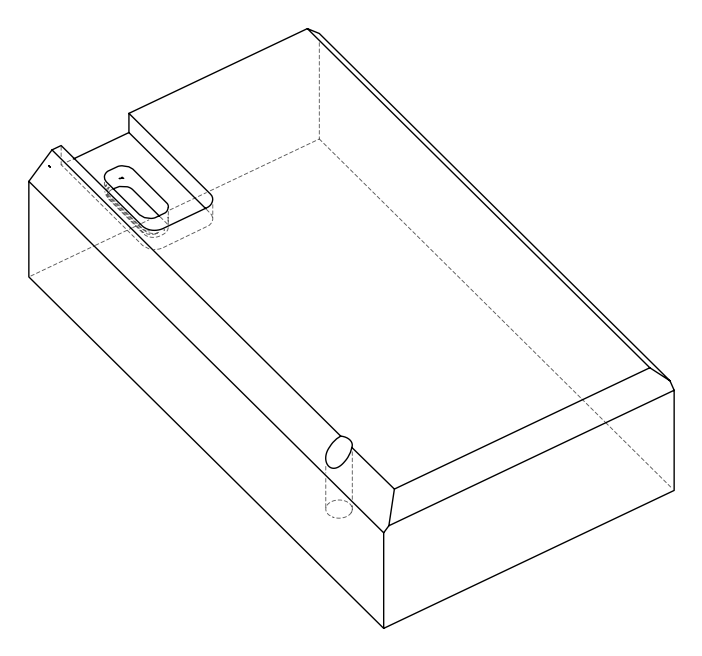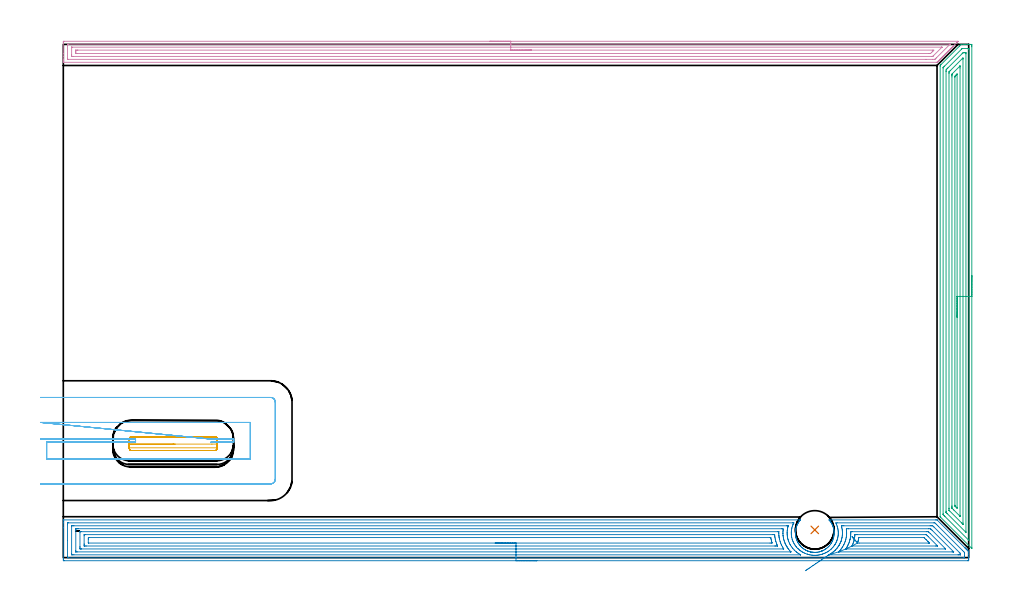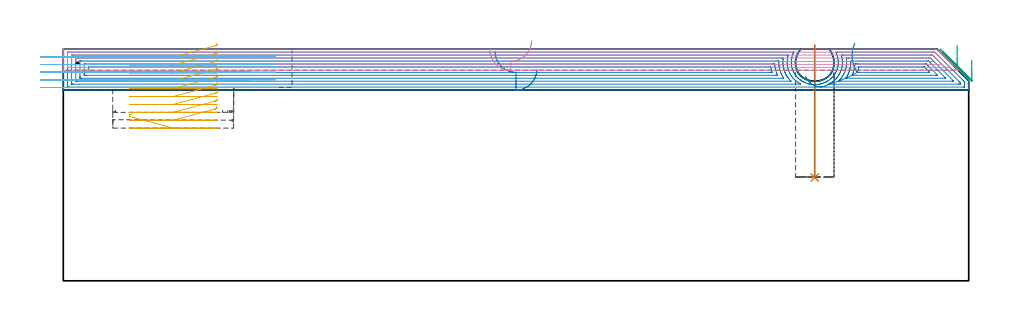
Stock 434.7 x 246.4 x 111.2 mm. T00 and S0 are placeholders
(PLAN: 6 operations, 2 tool changes, 59.7 min)
(1 INDEXABLE_INSERT_DRILL_BLIND_HOLE_FROM_SOLID | STEP1POCKET | NXT0302_008 | 0.26 min | 16472 mm3)
(2 AREA_MILL | FG_CHAMFER_SURFACE | UGT0205_001 | 24.15 min | 81756 mm3)
(3 AREA_MILL_1 | FG_CHAMFER_SURFACE_1 | UGT0205_001 | 11.33 min | 26798 mm3)
(4 AREA_MILL_2 | FG_CHAMFER_SURFACE_2 | UGT0205_001 | 13.82 min | 21562 mm3)
(5 MILL_RECTANGULAR_POCKET | POCKET_RECTANGULAR_STRAIGHT | UGT0201_010 | Follow Part, ap 4, ae 75% | 2.99 min | 46158 mm3)
(6 MILL_SLOT | SLOT_PARTIAL_RECTANGULAR | UGT0201_010 | Follow Part, ap 4, ae 75% | 7.18 min | 92448 mm3)
(TOOL NXT0302_008 | Index. Insert Drill 18.5mm [880-D1850L25-05] | D18.5 PA176 FL93 Z2)
(TOOL UGT0205_001 | Chamfer Mill 20 x 3 x 45 deg. | D20 FL50 Z2)
(TOOL UGT0201_010 | End Mill 16 mm | D16 FL22 Z2)
(OP 1 INDEXABLE_INSERT_DRILL_BLIND_HOLE_FROM_SOLID)
G17 G21 G94 G90
T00 M6
G54
G17 G0 G90 X360.8 Y13.3 S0 M3
G43 Z121.2 H1
G94 G81 G98 Z49.6 F250. R113.2
G80
M5
M2
(OP 2 AREA_MILL)
G17 G21 G94 G90
T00 M6
G54
G17 G0 G90 X227.35 Y-1.5 S1061 M3
G43 Z121.2 H0
Z101.6
G94 G1 X227.312 Z100.728 F250.
X227.198 Z99.864
X227.009 Z99.012
X226.747 Z98.18
X226.413 Z97.374
X226.01 Z96.6
X225.542 Z95.864
X225.01 Z95.172
X224.421 Z94.529
X223.778 Z93.94
X223.086 Z93.408
X222.35 Z92.94
X221.576 Z92.537
X220.77 Z92.203
X219.938 Z91.941
X219.086 Z91.752
X218.222 Z91.638
X217.35 Z91.6
X0.623 Y-1.499 Z91.601
X0.119 Y-1.494 Z91.604
X0.009 Y-1.492 Z91.606
X0.004 Y-0.995 Z92.102
X0. Y-0.378 Z92.719
Y14.322 Z107.418
Y16.71 Z109.805
Y17.702 Z110.802
X0.008 Y18.077 Z111.168
X0.01 Y18.097 Z111.188
X0.176 Y18.1 Z111.2
X353.642
X353.942 Y18.095 Z111.191
X353.922 Y18.061 Z111.158
X353.783 Y17.899 Z110.997
X353.638 Y17.731 Z110.831
X353.521 Y17.584 Z110.684
X353.301 Y17.29 Z110.39
X353.004 Y16.854 Z109.954
X352.725 Y16.409 Z109.509
X352.689 Y16.349 Z109.449
X352.479 Y15.941 Z109.041
X352.286 Y15.528 Z108.628
X352.109 Y15.089 Z108.189
X351.955 Y14.646 Z107.746
X351.796 Y14.117 Z107.217
X351.717 Y13.765 Z106.865
X351.634 Y13.326 Z106.426
X351.571 Y12.884 Z105.984
X351.53 Y12.444 Z105.544
X351.51 Y12.003 Z105.103
X351.511 Y11.562 Z104.662
X351.532 Y11.122 Z104.222
X351.575 Y10.681 Z103.781
X351.639 Y10.241 Z103.341
X351.711 Y9.861 Z102.961
X351.796 Y9.482 Z102.582
X351.83 Y9.359 Z102.459
X351.965 Y8.917 Z102.017
X352.12 Y8.478 Z101.578
X352.303 Y8.035 Z101.135
X352.51 Y7.597 Z100.697
X352.689 Y7.253 Z100.353
X352.864 Y6.972 Z100.07
X353.023 Y6.716 Z99.815
X353.294 Y6.324 Z99.421
X353.473 Y6.087 Z99.181
X353.583 Y5.939 Z99.037
X353.642 Y5.867 Z98.966
X353.669 Y5.835 Z98.934
X354.064 Y5.403 Z98.502
X354.508 Y4.954 Z98.053
X354.933 Y4.597 Z97.695
X355.369 Y4.258 Z97.354
X355.631 Y4.073 Z97.171
X355.944 Y3.875 Z96.973
X356.263 Y3.688 Z96.784
X356.323 Y3.657 Z96.753
X356.706 Y3.458 Z96.557
X356.77 Y3.428 Z96.528
X357.156 Y3.249 Z96.346
X357.217 Y3.223 Z96.32
X357.289 Y3.192 Z96.29
X357.444 Y3.133 Z96.233
X357.664 Y3.055 Z96.148
X357.667 Y3.054 Z96.147
X358.049 Y2.923 Z96.023
X358.283 Y2.858 Z95.957
X358.495 Y2.8 Z95.897
X358.558 Y2.786 Z95.881
X358.635 Y2.767 Z95.864
X358.723 Y2.747 Z95.844
X358.943 Y2.696 Z95.793
X359.004 Y2.685 Z95.782
X359.389 Y2.615 Z95.715
X359.836 Y2.557 Z95.656
X359.839
X359.898 Y2.553 Z95.65
X360.282 Y2.52 Z95.62
X360.346 Y2.518 Z95.618
X360.456 Y2.514 Z95.613
X360.734 Y2.504 Z95.597
X360.819 Y2.508 Z95.599
X361.176 Y2.514 Z95.612
X361.623 Y2.543 Z95.642
X361.633 Y2.544 Z95.643
X362.07 Y2.593 Z95.693
X362.516 Y2.666 Z95.764
X362.983 Y2.767 Z95.866
X363.026 Y2.78 Z95.876
X363.201 Y2.825 Z95.924
X363.409 Y2.88 Z95.98
X363.559 Y2.929 Z96.028
X363.858 Y3.028 Z96.122
X363.92 Y3.051 Z96.144
X364.122 Y3.122 Z96.222
X364.161 Y3.136 Z96.236
X364.312 Y3.193 Z96.29
X364.367 Y3.218 Z96.314
X364.755 Y3.392 Z96.492
X364.833 Y3.431 Z96.531
X365.196 Y3.613 Z96.709
X365.586 Y3.836 Z96.933
X365.886 Y4.021 Z97.119
X365.97 Y4.073 Z97.172
X366.089 Y4.155 Z97.251
X366.541 Y4.497 Z97.595
X366.983 Y4.856 Z97.956
X367.09 Y4.954 Z98.053
X367.491 Y5.355 Z98.454
X367.759 Y5.644 Z98.741
X367.876 Y5.769 Z98.868
X367.932 Y5.835 Z98.935
X368.266 Y6.27 Z99.369
X368.58 Y6.716 Z99.815
X368.743 Y6.972 Z100.07
X368.769 Y7.013 Z100.111
X368.835 Y7.134 Z100.234
X369.086 Y7.597 Z100.697
X369.297 Y8.035 Z101.135
X369.478 Y8.478 Z101.578
X369.663 Y8.99 Z102.09
X369.767 Y9.359 Z102.459
X369.875 Y9.799 Z102.899
X369.961 Y10.241 Z103.341
X370.025 Y10.681 Z103.781
X370.068 Y11.122 Z104.222
X370.089 Y11.562 Z104.662
X370.09 Y12.003 Z105.103
X370.07 Y12.444 Z105.544
X370.029 Y12.884 Z105.984
X369.966 Y13.326 Z106.426
X369.882 Y13.765 Z106.865
X369.78 Y14.19 Z107.29
X369.651 Y14.646 Z107.746
X369.491 Y15.089 Z108.189
X369.313 Y15.528 Z108.628
X369.104 Y15.972 Z109.072
X368.873 Y16.409 Z109.509
X368.769 Y16.589 Z109.689
X368.541 Y16.943 Z110.043
X368.301 Y17.29 Z110.39
X368.136 Y17.51 Z110.61
X367.961 Y17.731 Z110.831
X367.697 Y18.038 Z111.134
X367.679 Y18.064 Z111.16
X367.658 Y18.095 Z111.191
X367.942 Y18.1 Z111.2
X418.884
X419.506 Y18.099 Z111.185
X419.56 Y18.04 Z111.14
X419.562 Y18.038 Z111.137
X432.695 Y4.907 Z98.003
X432.798 Y4.802 Z97.902
X432.885 Y4.715 Z97.815
X432.991 Y4.611 Z97.707
X433.091 Y4.51 Z97.609
X433.183 Y4.417 Z97.517
X433.286 Y4.316 Z97.412
X433.383 Y4.217 Z97.317
X433.481 Y4.119 Z97.219
X433.581 Y4.021 Z97.117
X433.675 Y3.925 Z97.024
X433.779 Y3.821 Z96.921
X433.876 Y3.726 Z96.822
X433.968 Y3.633 Z96.732
X434.077 Y3.524 Z96.623
X434.171 Y3.431 Z96.527
X434.375 Y3.226 Z96.325
X434.436 Y3.164 Z96.264
X434.612 Y2.988 Z96.088
X434.673 Y2.925 Z96.024
X434.699 Y2.89 Z95.987
X434.7 Y2.546 Z95.644
Y2.465 Z95.563
Y1.661 Z94.755
Y0.426 Z93.523
Y-0.11 Z92.984
Y-0.727 Z92.368
X434.697 Y-0.995 Z92.1
X434.691 Y-1.491 Z91.605
X434.58 Y-1.494 Z91.603
X434.077 Y-1.5 Z91.6
X217.35
Y-0.086 Z93.014
X2.411 Y-0.085 Z93.015
X2.385
X2.01 Y-0.069 Z93.031
X2.006 Y0.044 Z93.144
X2.001 Y0.295 Z93.395
X2. Y8.264 Z101.364
Y15.825 Z108.925
X2.002 Y16.23 Z109.33
X2.01 Y16.638 Z109.738
X2.013 Y16.68 Z109.78
X2.031 Y16.681 Z109.781
X2.085 Y16.684 Z109.784
X2.193 Y16.685 Z109.785
X2.411 Y16.686 Z109.786
X350.092
X350.493 Y16.682 Z109.782
X350.692 Y16.679 Z109.779
X350.719 Y16.674 Z109.774
X350.711 Y16.653 Z109.753
X350.695 Y16.615 Z109.715
X350.528 Y16.253 Z109.353
X350.337 Y15.825 Z108.925
X350.257 Y15.636 Z108.736
X350.067 Y15.139 Z108.239
X350.017 Y14.99 Z108.09
X350.002 Y14.939 Z108.039
X349.821 Y14.298 Z107.398
X349.767 Y14.054 Z107.154
X349.671 Y13.562 Z106.662
X349.612 Y13.169 Z106.269
X349.567 Y12.779 Z105.879
X349.532 Y12.284 Z105.384
X349.52 Y11.941 Z105.041
X349.528 Y11.398 Z104.498
X349.546 Y11.03 Z104.13
X349.599 Y10.513 Z103.613
X349.67 Y10.021 Z103.121
X349.748 Y9.628 Z102.728
X349.935 Y8.874 Z101.974
X349.976 Y8.743 Z101.843
X350.067 Y8.46 Z101.56
X350.304 Y7.857 Z100.957
X350.471 Y7.457 Z100.557
X350.715 Y6.972 Z100.072
X350.961 Y6.53 Z99.63
X351.242 Y6.087 Z99.187
X351.493 Y5.723 Z98.823
X351.855 Y5.227 Z98.327
X351.876 Y5.202 Z98.302
X351.975 Y5.082 Z98.182
X352.701 Y4.316 Z97.416
X352.748 Y4.269 Z97.369
X353.286 Y3.784 Z96.884
X353.695 Y3.457 Z96.557
X353.729 Y3.431 Z96.531
X354.199 Y3.095 Z96.195
X354.536 Y2.873 Z95.973
X354.662 Y2.796 Z95.896
X355.095 Y2.546 Z95.646
X355.43 Y2.373 Z95.473
X355.78 Y2.199 Z95.299
X356.323 Y1.961 Z95.061
X357.149 Y1.661 Z94.761
X357.217 Y1.638 Z94.738
X357.25 Y1.627 Z94.727
X357.756 Y1.492 Z94.592
X358.111 Y1.407 Z94.507
X358.442 Y1.333 Z94.433
X359.004 Y1.234 Z94.334
X359.5 Y1.169 Z94.269
X359.898 Y1.135 Z94.235
X360.461 Y1.103 Z94.203
X360.792 Y1.094 Z94.194
X361.347 Y1.111 Z94.211
X361.686 Y1.133 Z94.233
X362.172 Y1.179 Z94.279
X362.579 Y1.232 Z94.332
X362.952 Y1.292 Z94.392
X363.473 Y1.4 Z94.5
X363.686 Y1.45 Z94.55
X364.367 Y1.636 Z94.736
X364.386 Y1.641 Z94.741
X364.445 Y1.661 Z94.761
X365.136 Y1.908 Z95.008
X365.26 Y1.954 Z95.054
X365.673 Y2.137 Z95.237
X366.154 Y2.364 Z95.464
X366.276 Y2.425 Z95.525
X366.503 Y2.546 Z95.646
X366.847 Y2.745 Z95.845
X367.048 Y2.867 Z95.967
X367.394 Y3.088 Z96.188
X367.911 Y3.461 Z96.561
X367.942 Y3.486 Z96.586
X368.399 Y3.863 Z96.963
X368.549 Y3.988 Z97.088
X368.835 Y4.251 Z97.351
X368.869 Y4.283 Z97.383
X368.901 Y4.316 Z97.416
X369.301 Y4.74 Z97.84
X369.724 Y5.204 Z98.304
X369.729 Y5.211 Z98.311
X370.101 Y5.719 Z98.819
X370.362 Y6.087 Z99.187
X370.466 Y6.242 Z99.342
X370.623 Y6.488 Z99.588
X370.794 Y6.803 Z99.903
X370.881 Y6.972 Z100.072
X371.091 Y7.394 Z100.494
X371.298 Y7.857 Z100.957
X371.363 Y8.01 Z101.11
X371.516 Y8.408 Z101.508
X371.602 Y8.658 Z101.758
X371.627 Y8.743 Z101.843
X371.788 Y9.359 Z102.459
X371.85 Y9.628 Z102.728
X371.94 Y10.094 Z103.194
X372.001 Y10.513 Z103.613
X372.039 Y10.881 Z103.981
X372.072 Y11.398 Z104.498
X372.08 Y11.725 Z104.825
X372.068 Y12.284 Z105.384
X372.047 Y12.644 Z105.744
X371.988 Y13.169 Z106.269
X371.913 Y13.662 Z106.762
X371.831 Y14.054 Z107.154
X371.64 Y14.817 Z107.917
X371.601 Y14.939 Z108.039
X371.516 Y15.193 Z108.293
X371.263 Y15.825 Z108.925
X371.072 Y16.265 Z109.365
X370.879 Y16.679 Z109.779
X371.541 Y16.686 Z109.786
X418.015 Y16.685 Z109.785
X418.444 Y16.679 Z109.779
X418.884 Y16.259 Z109.359
X419.324 Y15.825 Z108.925
X419.777 Y15.373 Z108.473
X420.211 Y14.939 Z108.039
X431.719 Y3.431 Z96.531
X432.289 Y2.859 Z95.959
X432.593 Y2.546 Z95.646
X432.69 Y2.442 Z95.542
X432.694 Y2.342 Z95.442
X432.698 Y2.141 Z95.241
X432.7 Y0.775 Z93.875
X432.698 Y0.37 Z93.47
X432.69 Y-0.038 Z93.062
X432.687 Y-0.08 Z93.02
X432.669 Y-0.081 Z93.019
X432.615 Y-0.084 Z93.016
X432.507 Y-0.085 Z93.015
X432.289 Y-0.086 Z93.014
X217.35
Y1.328 Z94.428
X5.092 Y1.329 Z94.429
X4.532
X4.198 Y1.332 Z94.432
X4.087 Y1.335 Z94.435
X4.01 Y1.34 Z94.44
X4.006 Y1.465 Z94.565
X4.002 Y1.661 Z94.761
X4. Y1.856 Z94.956
X4.001 Y15.135 Z108.235
X4.005 Y15.201 Z108.301
X4.01 Y15.252 Z108.352
X4.017 Y15.265 Z108.365
X4.032 Y15.266 Z108.366
X4.198 Y15.269 Z108.369
X4.757 Y15.271 Z108.371
X5.092
X347.386
X347.949 Y15.267 Z108.367
X348.005 Y15.265 Z108.365
X348.041 Y15.258 Z108.358
X348.025 Y15.192 Z108.292
X347.959 Y14.939 Z108.039
X347.839 Y14.49 Z107.59
X347.747 Y14.054 Z107.154
X347.689 Y13.754 Z106.854
X347.604 Y13.169 Z106.269
X347.58 Y12.977 Z106.077
X347.528 Y12.284 Z105.384
X347.521 Y12.15 Z105.25
X347.525 Y11.398 Z104.498
X347.528 Y11.258 Z104.358
X347.594 Y10.513 Z103.613
X347.618 Y10.283 Z103.383
X347.73 Y9.628 Z102.728
X347.822 Y9.196 Z102.296
X347.943 Y8.743 Z101.843
X348.033 Y8.429 Z101.529
X348.19 Y7.946 Z101.046
X348.223 Y7.857 Z100.957
X348.28 Y7.71 Z100.81
X348.599 Y6.972 Z100.072
X348.9 Y6.358 Z99.458
X349.056 Y6.087 Z99.187
X349.174 Y5.887 Z98.987
X349.628 Y5.202 Z98.302
X350.067 Y4.605 Z97.705
X350.305 Y4.316 Z97.416
X350.961 Y3.617 Z96.717
X351.145 Y3.431 Z96.531
X351.855 Y2.804 Z95.904
X352.176 Y2.546 Z95.646
X352.748 Y2.121 Z95.221
X353.465 Y1.661 Z94.761
X353.642 Y1.554 Z94.654
X353.902 Y1.403 Z94.503
X353.957 Y1.373 Z94.473
X354.003 Y1.346 Z94.446
X354.024 Y1.332 Z94.432
X354. Y1.33 Z94.43
X353.977 Y1.329 Z94.429
X217.35 Y1.328 Z94.428
Y2.743 Z95.843
X6.68
X6.116 Y2.745 Z95.845
X6.058 Y2.746 Z95.846
X6.02 Y2.749 Z95.849
X6.01 Y2.757 Z95.857
X6.008 Y2.78 Z95.88
X6.003 Y2.992 Z96.092
X6. Y3.417 Z96.517
Y13.155 Z106.255
X6.004 Y13.604 Z106.704
X6.008 Y13.822 Z106.922
X6.01 Y13.845 Z106.945
X6.027 Y13.85 Z106.95
X6.085 Y13.853 Z106.953
X6.186 Y13.856 Z106.956
X6.879 Y13.857 Z106.957
X7.078
X344.904
X345.059 Y13.856 Z106.956
X345.599 Y13.85 Z106.95
X345.628 Y13.541 Z106.641
X345.599 Y13.258 Z106.358
X345.59 Y13.178 Z106.278
X345.527 Y12.355 Z105.455
X345.525 Y12.284 Z105.384
X345.52 Y11.477 Z104.577
X345.523 Y11.398 Z104.498
X345.579 Y10.532 Z103.632
X345.581 Y10.513 Z103.613
X345.599 Y10.333 Z103.433
X345.71 Y9.628 Z102.728
X345.732 Y9.496 Z102.596
X345.91 Y8.743 Z101.843
X346.032 Y8.287 Z101.387
X346.171 Y7.857 Z100.957
X346.492 Y6.996 Z100.096
X346.509 Y6.955 Z100.055
X346.763 Y6.402 Z99.502
X346.922 Y6.087 Z99.187
X347.082 Y5.779 Z98.879
X347.386 Y5.246 Z98.346
X347.414 Y5.202 Z98.302
X347.465 Y5.124 Z98.224
X347.87 Y4.527 Z97.627
X348.022 Y4.316 Z97.416
X348.28 Y3.97 Z97.07
X348.736 Y3.431 Z96.531
X349.174 Y2.956 Z96.056
X349.318 Y2.797 Z95.897
X349.342 Y2.766 Z95.866
X349.353 Y2.749 Z95.849
X349.329 Y2.748 Z95.848
X349.174 Y2.745 Z95.845
X348.974 Y2.743 Z95.843
X217.35
Y4.157 Z97.257
X8.667
X8.506 Y4.159 Z97.259
X8.184 Y4.164 Z97.264
X8.009 Y4.171 Z97.271
X8.006 Y4.222 Z97.322
X8.004 Y4.316 Z97.416
X8. Y4.976 Z98.076
Y5.202 Z98.302
X8.001 Y12.366 Z105.466
X8.002 Y12.407 Z105.507
X8.005 Y12.427 Z105.527
X8.008 Y12.433 Z105.533
X8.025 Y12.436 Z105.536
X8.345 Y12.441 Z105.541
X8.506 Y12.443 Z105.543
X343.078 Y12.442 Z105.542
X343.4 Y12.439 Z105.539
X343.491 Y12.436 Z105.536
X343.518 Y12.432 Z105.532
X343.52 Y12.422 Z105.522
X343.522 Y12.369 Z105.469
X343.523 Y12.284 Z105.384
X343.522 Y11.685 Z104.785
X343.528 Y11.398 Z104.498
X343.564 Y10.758 Z103.858
X343.586 Y10.513 Z103.613
X343.622 Y10.17 Z103.27
X343.676 Y9.762 Z102.862
X343.699 Y9.628 Z102.728
X343.811 Y9.021 Z102.121
X343.875 Y8.743 Z101.843
X343.895 Y8.66 Z101.76
X344.12 Y7.857 Z100.957
X344.266 Y7.407 Z100.507
X344.436 Y6.972 Z100.072
X344.705 Y6.299 Z99.399
X344.799 Y6.087 Z99.187
X344.875 Y5.918 Z99.018
X345.255 Y5.202 Z98.302
X345.599 Y4.615 Z97.715
X345.786 Y4.316 Z97.416
X345.874 Y4.174 Z97.274
X345.875 Y4.163 Z97.263
X345.855 Y4.161 Z97.261
X345.813 Y4.158 Z97.258
X345.759 Y4.157 Z97.257
X345.599
X217.35
Y5.571 Z98.671
X10.974 Y5.572 Z98.672
X10.454 Y5.574 Z98.674
X10.074 Y5.578 Z98.678
X10.01 Y5.583 Z98.683
X10.004 Y5.647 Z98.747
X10.001 Y6.087 Z99.187
X10. Y6.537 Z99.637
X10.001 Y10.513 Z103.613
X10.005 Y10.958 Z104.058
X10.01 Y11.02 Z104.12
X10.064 Y11.023 Z104.123
X10.194 Y11.026 Z104.126
X10.454 Y11.028 Z104.128
X340.61
X341.13 Y11.026 Z104.126
X341.51 Y11.022 Z104.122
X341.531 Y11.017 Z104.117
X341.539 Y10.993 Z104.093
X341.583 Y10.513 Z103.613
X341.632 Y10.016 Z103.116
X341.693 Y9.628 Z102.728
X341.809 Y8.955 Z102.055
X341.857 Y8.743 Z101.843
X342.024 Y8.043 Z101.143
X342.074 Y7.857 Z100.957
X342.094 Y7.788 Z100.888
X342.366 Y6.972 Z100.072
X342.57 Y6.431 Z99.531
X342.713 Y6.087 Z99.187
X342.917 Y5.598 Z98.698
X342.918 Y5.582 Z98.682
X342.917 Y5.578 Z98.678
X342.541 Y5.574 Z98.674
X342.024 Y5.572 Z98.672
X341.651 Y5.571 Z98.671
X217.35
Y6.985 Z100.085
X12.228 Y6.986 Z100.086
X12.036 Y6.992 Z100.092
X12.01 Y7.055 Z100.155
X12.007 Y7.08 Z100.18
X12.001 Y7.21 Z100.31
Y8.743 Z101.843
X12.002 Y8.98 Z102.08
X12.01 Y9.221 Z102.321
X12.031 Y9.608 Z102.708
X12.241 Y9.614 Z102.714
X12.255
X339.356 Y9.615 Z102.715
X339.564 Y9.61 Z102.71
X339.661 Y9.608 Z102.708
X339.678 Y9.54 Z102.64
X339.694 Y9.469 Z102.569
X339.739 Y9.235 Z102.335
X339.838 Y8.743 Z101.843
X339.978 Y8.113 Z101.213
X340.048 Y7.857 Z100.957
X340.236 Y7.182 Z100.282
X340.259 Y7.08 Z100.18
X340.236 Y6.992 Z100.092
X340.218 Y6.991 Z100.091
X339.343 Y6.985 Z100.085
X217.35
X216.478 Z100.123
X215.614 Z100.237
X214.762 Z100.426
X213.93 Z100.688
X213.124 Z101.022
X212.35 Z101.425
X211.614 Z101.894
X210.922 Z102.425
X210.279 Z103.014
X209.69 Z103.657
X209.158 Z104.35
X208.69 Z105.085
X208.287 Z105.859
X207.953 Z106.665
X207.691 Z107.497
X207.502 Z108.349
X207.388 Z109.214
X207.35 Z110.085
G0 Z121.2
X356.297 Y-6.298
Z98.266
G1 X356.678 Y-6.04 Z97.524
X357.11 Y-5.748 Z96.826
X357.591 Y-5.422 Z96.175
X358.118 Y-5.066 Z95.577
X358.685 Y-4.681 Z95.038
X359.29 Y-4.272 Z94.56
X359.926 Y-3.842 Z94.147
X360.59 Y-3.392 Z93.803
X361.276 Y-2.928 Z93.53
X361.98 Y-2.452 Z93.33
X362.695 Y-1.968 Z93.205
X363.416 Y-1.48 Z93.156
X364.138 Y-0.991 Z93.183
X364.855 Y-0.505 Z93.286
X365.563 Y-0.027 Z93.464
X366.254 Y0.442 Z93.716
X366.925 Y0.896 Z94.039
X367.57 Y1.332 Z94.432
X367.585 Y1.342 Z94.442
X367.648 Y1.379 Z94.479
X367.81 Y1.469 Z94.569
X367.942 Y1.544 Z94.644
X368.016 Y1.587 Z94.687
X368.138 Y1.661 Z94.761
X368.563 Y1.93 Z95.03
X368.835 Y2.107 Z95.207
X369.09 Y2.293 Z95.393
X369.43 Y2.546 Z95.646
X369.597 Y2.677 Z95.777
X369.729 Y2.783 Z95.883
X370.083 Y3.081 Z96.181
X370.461 Y3.431 Z96.531
X370.543 Y3.51 Z96.61
X370.623 Y3.591 Z96.691
X370.976 Y3.967 Z97.067
X371.292 Y4.316 Z97.416
X371.396 Y4.436 Z97.536
X371.516 Y4.581 Z97.681
X371.783 Y4.938 Z98.038
X371.974 Y5.202 Z98.302
X372.151 Y5.458 Z98.558
X372.41 Y5.847 Z98.947
X372.499 Y5.999 Z99.099
X372.548 Y6.087 Z99.187
X372.805 Y6.581 Z99.681
X372.999 Y6.972 Z100.072
X373.095 Y7.179 Z100.279
X373.304 Y7.656 Z100.756
X373.359 Y7.803 Z100.903
X373.378 Y7.857 Z100.957
X373.584 Y8.466 Z101.566
X373.659 Y8.743 Z101.843
X373.769 Y9.167 Z102.267
X373.869 Y9.628 Z102.728
X373.922 Y9.901 Z103.001
X374.008 Y10.513 Z103.613
X374.028 Y10.681 Z103.781
X374.076 Y11.398 Z104.498
X374.081 Y11.514 Z104.614
X374.072 Y12.284 Z105.384
X374.068 Y12.412 Z105.512
X373.995 Y13.169 Z106.269
X373.969 Y13.395 Z106.495
X373.851 Y14.054 Z107.154
X373.758 Y14.49 Z107.59
X373.646 Y14.939 Z108.039
X373.568 Y15.25 Z108.35
X373.869 Y15.265 Z108.365
X374.198 Y15.268 Z108.368
X374.757 Y15.271 Z108.371
X416.202
X416.762 Y15.27 Z108.37
X417.096 Y15.267 Z108.367
X417.425 Y15.263 Z108.363
X417.757 Y14.939 Z108.039
X417.99 Y14.71 Z107.81
X430.154 Y2.546 Z95.646
X430.502 Y2.195 Z95.295
X430.629 Y2.06 Z95.16
X430.69 Y1.985 Z95.085
X430.694 Y1.857 Z94.957
X430.698 Y1.661 Z94.761
X430.699 Y1.465 Z94.565
X430.695 Y1.399 Z94.499
X430.69 Y1.348 Z94.448
X430.683 Y1.335 Z94.435
X430.668 Y1.334 Z94.434
X430.502 Y1.331 Z94.431
X429.943 Y1.329 Z94.429
X429.608 Y1.328 Z94.428
X367.721 Y1.329 Z94.429
X367.571 Y1.332 Z94.432
X372.248 Y2.753 Z95.853
X372.354 Y2.875 Z95.975
X372.41 Y2.933 Z96.033
X372.651 Y3.193 Z96.293
X372.866 Y3.431 Z96.531
X373.068 Y3.664 Z96.764
X373.304 Y3.946 Z97.046
X373.464 Y4.157 Z97.257
X373.581 Y4.316 Z97.416
X373.835 Y4.676 Z97.776
X374.195 Y5.202 Z98.302
X374.198 Y5.206 Z98.306
X374.513 Y5.775 Z98.875
X374.679 Y6.087 Z99.187
X374.815 Y6.361 Z99.461
X375.102 Y6.972 Z100.072
X375.344 Y7.607 Z100.707
X375.431 Y7.857 Z100.957
X375.567 Y8.271 Z101.371
X375.694 Y8.743 Z101.843
X375.753 Y8.973 Z102.073
X375.894 Y9.628 Z102.728
X375.909 Y9.704 Z102.804
X375.985 Y10.22 Z103.32
X376.017 Y10.481 Z103.581
X376.02 Y10.513 Z103.613
X376.077 Y11.308 Z104.408
X376.08 Y11.398 Z104.498
X376.082 Y11.495 Z104.595
X376.069 Y12.284 Z105.384
X376.01 Y13.144 Z106.244
X376.008 Y13.169 Z106.269
X375.958 Y13.638 Z106.738
X375.985 Y13.85 Z106.95
X376.188 Y13.853 Z106.953
X376.879 Y13.857 Z106.957
X377.078
X415.508
X416.202 Y13.856 Z106.956
X416.302 Y13.855 Z106.955
X416.362 Y13.851 Z106.951
X416.391 Y13.848 Z106.948
X416.418 Y13.824 Z106.924
X416.642 Y13.605 Z106.705
X417.082 Y13.169 Z106.269
X427.25 Y3.001 Z96.101
X427.408 Y2.841 Z95.941
X427.482 Y2.76 Z95.86
X427.492 Y2.747 Z95.847
X427.489 Y2.746 Z95.846
X427.46 Y2.745 Z95.845
X426.927 Y2.743 Z95.843
X426.728
X372.631
X372.41 Y2.744 Z95.844
X372.352 Y2.745 Z95.845
X372.285 Y2.749 Z95.849
X372.248 Y2.753 Z95.853
X375.732 Y4.164 Z97.264
X375.776 Y4.243 Z97.343
X375.82 Y4.316 Z97.416
X375.883 Y4.417 Z97.517
X375.985 Y4.575 Z97.675
X376.216 Y4.973 Z98.073
X376.344 Y5.202 Z98.302
X376.529 Y5.548 Z98.648
X376.799 Y6.087 Z99.187
X376.825 Y6.14 Z99.24
X376.879 Y6.258 Z99.358
X377.09 Y6.763 Z99.863
X377.172 Y6.972 Z100.072
X377.333 Y7.407 Z100.507
X377.484 Y7.857 Z100.957
X377.552 Y8.076 Z101.176
X377.732 Y8.743 Z101.843
X377.74 Y8.775 Z101.875
X377.773 Y8.928 Z102.028
X377.889 Y9.513 Z102.613
X377.906 Y9.628 Z102.728
X377.996 Y10.292 Z103.392
X378.016 Y10.513 Z103.613
X378.061 Y11.113 Z104.213
X378.073 Y11.398 Z104.498
X378.079 Y11.98 Z105.08
X378.08 Y12.425 Z105.525
X378.345 Y12.436 Z105.536
X378.508 Y12.441 Z105.541
X378.666 Y12.442 Z105.542
X414.415 Y12.443 Z105.543
X415.151 Y12.44 Z105.54
X415.309 Y12.436 Z105.536
X415.356 Y12.434 Z105.534
X415.409 Y12.385 Z105.485
X415.514 Y12.284 Z105.384
X416.202 Y11.599 Z104.699
X423.352 Y4.449 Z97.549
X423.482 Y4.316 Z97.416
X423.608 Y4.182 Z97.282
X423.623 Y4.162 Z97.262
X423.609 Y4.161 Z97.261
X423.567 Y4.158 Z97.258
X423.513 Y4.157 Z97.257
X423.352
X376.146
X375.985 Y4.158 Z97.258
X375.824 Y4.161 Z97.261
X375.732 Y4.164 Z97.264
X378.666 Y5.572 Z98.672
X378.825 Y5.93 Z99.03
X378.891 Y6.087 Z99.187
X379.083 Y6.559 Z99.659
X379.24 Y6.972 Z100.072
X379.324 Y7.206 Z100.306
X379.535 Y7.857 Z100.957
X379.541 Y7.876 Z100.976
X379.56 Y7.947 Z101.047
X379.718 Y8.587 Z101.687
X379.751 Y8.743 Z101.843
X379.866 Y9.325 Z102.425
X379.913 Y9.628 Z102.728
X379.977 Y10.1 Z103.2
X380.02 Y10.513 Z103.613
X380.059 Y10.904 Z104.004
X380.073 Y11.021 Z104.121
X380.194 Y11.024 Z104.124
X380.454 Y11.027 Z104.127
X380.827 Y11.028 Z104.128
X381.347 Y11.029 Z104.129
X413.895 Y11.028 Z104.128
X414.155 Y11.027 Z104.127
X414.284 Y11.024 Z104.124
X414.312 Y11.022 Z104.122
X414.347 Y10.994 Z104.094
X414.415 Y10.934 Z104.034
X414.839 Y10.513 Z103.613
X415.309 Y10.044 Z103.144
X419.777 Y5.574 Z98.674
Y5.572 Z98.672
X419.404 Y5.571 Z98.671
X418.884
X378.666 Y5.572 Z98.672
X381.319 Y7.001 Z100.101
X381.52 Y7.686 Z100.786
X381.566 Y7.857 Z100.957
X381.64 Y8.148 Z101.248
X381.769 Y8.743 Z101.843
X381.85 Y9.13 Z102.23
X381.933 Y9.58 Z102.68
X381.946 Y9.608 Z102.708
X381.967 Y9.61 Z102.71
X382.021 Y9.612 Z102.712
X382.241 Y9.615 Z102.715
X413.081 Y9.614 Z102.714
X413.191 Y9.613 Z102.713
X413.245 Y9.611 Z102.711
X413.27 Y9.608 Z102.708
X413.298 Y9.592 Z102.692
X413.521 Y9.378 Z102.478
X414.16 Y8.743 Z101.843
X414.415 Y8.488 Z101.588
X415.046 Y7.857 Z100.957
X415.309 Y7.594 Z100.694
X415.778 Y7.12 Z100.22
X415.881 Y7.013 Z100.113
X415.897 Y6.994 Z100.094
X415.894 Y6.992 Z100.092
X415.844 Y6.989 Z100.089
X415.737 Y6.987 Z100.087
X415.309 Y6.985 Z100.085
X415.295
X382.076
X381.347 Y6.987 Z100.087
X381.33 Y6.989 Z100.089
X381.322 Y6.997 Z100.097
X381.319 Y7.001 Z100.101
X380.88 Y7.51 Z100.657
X380.476 Y7.98 Z101.27
X380.107 Y8.408 Z101.935
X379.778 Y8.79 Z102.647
X379.49 Y9.124 Z103.4
X379.247 Y9.407 Z104.188
X379.049 Y9.637 Z105.006
X378.898 Y9.812 Z105.848
X378.796 Y9.931 Z106.706
X378.743 Y9.992 Z107.574
X378.74 Y9.996 Z108.447
X378.786 Y9.943 Z109.316
X378.881 Y9.832 Z110.176
X379.025 Y9.664 Z111.02
X379.217 Y9.442 Z111.842
X379.454 Y9.166 Z112.635
X379.736 Y8.839 Z113.393
X380.06 Y8.463 Z114.11
G0 Z121.2
M5
M2
(OP 3 AREA_MILL_1)
G17 G21 G94 G90
T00 M6
G54
G17 G0 G90 X436.2 Y135.4 S1061 M3
G43 Z121.2 H0
Z106.
G94 G1 Y135.362 Z105.128 F250.
Y135.248 Z104.264
Y135.059 Z103.412
Y134.797 Z102.58
Y134.463 Z101.774
Y134.06 Z101.
Y133.591 Z100.264
Y133.06 Z99.572
Y132.471 Z98.929
Y131.828 Z98.34
Y131.136 Z97.808
Y130.4 Z97.34
Y129.626 Z96.937
Y128.82 Z96.603
Y127.988 Z96.341
Y127.136 Z96.152
Y126.272 Z96.038
Y125.4 Z96.
Y4.927
X436.199 Y4.551 Z96.001
X436.198 Y4.517 Z96.002
X436.191 Y4.415 Z96.006
X436.13 Y4.473 Z96.068
X436.048 Y4.551 Z96.15
X421.214 Y19.386 Z110.986
X421.02 Y19.583 Z111.174
X421.004 Y19.605 Z111.189
X421. Y19.713 Z111.2
Y235.992
X421.006 Y236.303 Z111.191
X421.112 Y236.412 Z111.086
X421.326 Y236.627 Z110.873
X430.372 Y245.673 Z101.825
X431.097 Y246.397 Z101.102
X431.101 Y246.4 Z101.098
X432.428 Z99.772
X433.029 Z99.166
X434.216 Z97.981
X434.801 Z97.393
X435.394 Z96.801
X435.687 Y246.397 Z96.508
X436.191 Y246.392 Z96.005
X436.193 Y246.312 Z96.003
X436.198 Y245.803 Z96.002
X436.2 Y245.286 Z96.
Y125.4
X434.786 Z97.414
X434.785 Y8.565 Z97.415
X434.78 Y8.363 Z97.42
X434.777 Y8.285 Z97.423
X434.726 Y8.33 Z97.474
X434.671 Y8.382 Z97.529
X434.485 Y8.565 Z97.715
X423.285 Y19.765 Z108.915
X422.893 Y20.159 Z109.307
X422.495 Y20.567 Z109.705
X422.421 Y20.657 Z109.779
X422.419 Y20.708 Z109.781
X422.416 Y20.817 Z109.784
X422.414 Y21.036 Z109.786
X422.415 Y235.1 Z109.785
X422.419 Y235.209 Z109.781
X422.421 Y235.259 Z109.779
X422.461 Y235.302 Z109.739
X422.598 Y235.444 Z109.602
X422.77 Y235.619 Z109.43
X423.142 Y235.992 Z109.058
X431.258 Y244.106 Z100.942
X431.527 Y244.365 Z100.673
X431.576 Y244.39 Z100.624
X431.638 Y244.394 Z100.562
X431.766 Y244.399 Z100.434
X434.423 Z97.777
X434.656 Y244.394 Z97.544
X434.749 Y244.39 Z97.451
X434.779 Y244.385 Z97.421
X434.781 Y244.342 Z97.419
X434.784 Y244.24 Z97.416
X434.786 Y244.034 Z97.414
Y125.4
X433.372 Z98.828
X433.371 Y12.68 Z98.829
Y12.132
X433.368 Z98.832
X424.448 Y21.051 Z107.752
X424.171 Y21.331 Z108.029
X423.869 Y21.642 Z108.331
X423.835 Y21.68 Z108.365
X423.832 Y21.737 Z108.368
X423.83 Y21.828 Z108.37
X423.829 Y21.943 Z108.371
X423.828 Y22.287 Z108.372
X423.829 Y233.316 Z108.371
X423.83 Y233.659 Z108.37
X423.836 Y234.208 Z108.364
X423.996 Y234.385 Z108.204
X424.171 Y234.568 Z108.029
X424.434 Y234.835 Z107.766
X424.699 Y235.1 Z107.501
X431.545 Y241.945 Z100.655
X431.838 Y242.235 Z100.362
X431.995 Y242.384 Z100.205
X432.143 Y242.39 Z100.057
X432.866 Y242.399 Z99.334
X433.029 Z99.171
X433.193 Y242.396 Z99.007
X433.302 Y242.39 Z98.898
X433.365 Y242.383 Z98.835
X433.367 Y242.349 Z98.833
X433.37 Y242.235 Z98.83
X433.371 Y241.891 Z98.829
X433.372 Y125.4 Z98.828
X431.957 Z100.243
Y16.592
X431.955 Y16.041 Z100.245
X431.953 Y16.011 Z100.247
X431.952 Y16.008 Z100.248
X431.938 Y16.019 Z100.262
X431.855 Y16.097 Z100.345
X431.69 Y16.26 Z100.51
X431.357 Y16.592 Z100.843
X425.53 Y22.42 Z106.67
X425.323 Y22.629 Z106.877
X425.273 Y22.684 Z106.927
X425.251 Y22.71 Z106.949
X425.249 Y22.735 Z106.951
X425.246 Y22.835 Z106.954
X425.243 Y23.539 Z106.957
Y23.727
Y232.425
X425.248 Y233.124 Z106.952
X425.25 Y233.172 Z106.95
X425.267 Y233.206 Z106.933
X425.369 Y233.316 Z106.831
X425.655 Y233.606 Z106.545
X425.942 Y233.894 Z106.258
X431.608 Y239.56 Z100.592
X431.719 Y239.668 Z100.481
X431.881 Y239.823 Z100.319
X431.951 Y239.887 Z100.249
X431.954 Y239.75 Z100.246
X431.956 Y239.56 Z100.244
X431.957 Y239.377 Z100.243
Y125.4
X430.543 Z101.657
X430.542 Y19.987 Z101.658
X430.541 Y19.929 Z101.659
X430.538 Y19.885 Z101.662
X430.536 Y19.874 Z101.664
X430.506 Y19.902 Z101.694
X430.372 Y20.029 Z101.828
X430.239 Y20.159 Z101.961
X427.563 Y22.835 Z104.637
X426.828 Y23.575 Z105.372
X426.679 Y23.727 Z105.521
X426.664 Y23.773 Z105.536
X426.661 Y23.813 Z105.539
X426.659 Y23.898 Z105.541
X426.657 Y24.618 Z105.543
Y24.791
Y230.813
X426.658 Y231.533 Z105.542
X426.659 Y231.703 Z105.541
X426.664 Y231.877 Z105.536
X426.676 Y232.166 Z105.524
X426.828 Y232.328 Z105.372
X426.876 Y232.377 Z105.324
X430.431 Y235.932 Z101.769
X430.493 Y235.992 Z101.707
X430.515 Y236.006 Z101.685
X430.537 Y236.017 Z101.663
X430.538 Y235.992 Z101.662
X430.542 Y235.884 Z101.658
X430.543 Y235.82 Z101.657
Y235.1
Y125.4
X429.129 Z103.071
X429.128 Y24.087 Z103.072
X429.126 Y23.727 Z103.074
X429.122 Z103.078
X428.6 Y24.248 Z103.6
X428.233 Y24.618 Z103.967
X428.109 Y24.751 Z104.091
X428.078 Y24.79 Z104.122
X428.076 Y24.819 Z104.124
X428.073 Y24.885 Z104.127
X428.071 Y25.151 Z104.129
X428.072 Y230.641 Z104.128
X428.073 Y230.907 Z104.127
X428.076 Y231.04 Z104.124
X428.078 Y231.103 Z104.122
X428.102 Y231.143 Z104.098
X428.481 Y231.533 Z103.719
X428.54 Y231.593 Z103.66
X428.6 Y231.652 Z103.6
X428.985 Y232.037 Z103.215
X429.054 Y232.103 Z103.146
X429.098 Y232.142 Z103.102
X429.122 Y232.162 Z103.078
X429.124 Y232.124 Z103.076
X429.127 Y232.042 Z103.073
X429.128 Y231.893 Z103.072
X429.129 Y125.4 Z103.071
Y124.528 Z103.109
Y123.663 Z103.223
Y122.812 Z103.412
Y121.98 Z103.674
Y121.174 Z104.008
Y120.4 Z104.411
Y119.664 Z104.88
Y118.972 Z105.411
Y118.329 Z106.
Y117.74 Z106.643
Y117.208 Z107.335
Y116.74 Z108.071
Y116.337 Z108.845
Y116.003 Z109.651
Y115.741 Z110.483
Y115.552 Z111.335
Y115.438 Z112.2
Y115.4 Z113.071
G0 Z121.2
M5
M2
(OP 4 AREA_MILL_2)
G17 G21 G94 G90
T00 M6
G54
G17 G0 G90 X204.8 Y247.9 S1061 M3
G43 Z121.2 H0
Z111.1
G94 G1 X204.838 Z110.228 F250.
X204.952 Z109.364
X205.141 Z108.512
X205.403 Z107.68
X205.737 Z106.874
X206.14 Z106.1
X206.608 Z105.364
X207.14 Z104.672
X207.729 Z104.029
X208.372 Z103.44
X209.064 Z102.908
X209.8 Z102.44
X210.574 Z102.037
X211.38 Z101.703
X212.212 Z101.441
X213.064 Z101.252
X213.928 Z101.138
X214.8 Z101.1
X429.366
X429.566 Y247.894 Z101.103
X429.581 Y247.892 Z101.104
X429.566 Y247.864 Z101.133
X429.121 Y247.421 Z101.579
X429.009 Y247.308 Z101.69
X427.269 Y245.568 Z103.431
X427.226 Y245.525 Z103.473
X427.181 Y245.481 Z103.518
X426.973 Y245.272 Z103.727
X426.929 Y245.227 Z103.77
X426.883 Y245.182 Z103.817
X426.676 Y244.976 Z104.023
X426.632 Y244.93 Z104.067
X426.585 Y244.884 Z104.115
X426.38 Y244.679 Z104.319
X426.334 Y244.633 Z104.364
X426.287 Y244.586 Z104.413
X426.084 Y244.383 Z104.616
X426.037 Y244.336 Z104.661
X425.989 Y244.288 Z104.711
X425.787 Y244.087 Z104.912
X425.74 Y244.039 Z104.958
X425.691 Y243.99 Z105.009
X425.491 Y243.791 Z105.208
X425.443 Y243.742 Z105.255
X425.393 Y243.692 Z105.307
X425.195 Y243.494 Z105.505
X425.146 Y243.444 Z105.553
X425.094 Y243.394 Z105.605
X424.899 Y243.198 Z105.801
X424.849 Y243.147 Z105.85
X424.796 Y243.096 Z105.903
X424.602 Y242.902 Z106.097
X424.551 Y242.85 Z106.147
X424.498 Y242.798 Z106.201
X424.306 Y242.606 Z106.393
X424.254 Y242.553 Z106.444
X424.2 Y242.5 Z106.499
X424.01 Y242.309 Z106.69
X423.957 Y242.256 Z106.741
X423.902 Y242.202 Z106.797
X423.714 Y242.013 Z106.986
X423.66 Y241.958 Z107.038
X423.604 Y241.904 Z107.095
X423.417 Y241.717 Z107.282
X423.363 Y241.661 Z107.335
X423.306 Y241.606 Z107.393
X423.121 Y241.42 Z107.578
X423.066 Y241.364 Z107.633
X423.008 Y241.307 Z107.692
X422.825 Y241.124 Z107.875
X422.768 Y241.067 Z107.93
X422.71 Y241.009 Z107.99
X422.528 Y240.828 Z108.171
X422.471 Y240.77 Z108.227
X422.412 Y240.711 Z108.288
X422.232 Y240.532 Z108.467
X422.174 Y240.473 Z108.524
X422.114 Y240.413 Z108.586
X421.936 Y240.235 Z108.764
X421.877 Y240.175 Z108.821
X421.816 Y240.115 Z108.884
X421.64 Y239.939 Z109.06
X421.58 Y239.878 Z109.118
X421.518 Y239.817 Z109.182
X421.343 Y239.643 Z109.356
X421.283 Y239.581 Z109.415
X421.219 Y239.519 Z109.48
X421.047 Y239.347 Z109.652
X420.986 Y239.284 Z109.713
X420.921 Y239.221 Z109.778
X420.751 Y239.05 Z109.949
X420.688 Y238.987 Z110.01
X420.623 Y238.923 Z110.076
X420.454 Y238.754 Z110.245
X420.391 Y238.69 Z110.307
X420.325 Y238.625 Z110.374
X420.158 Y238.458 Z110.541
X420.094 Y238.392 Z110.604
X419.623 Y237.922 Z111.075
X419.503 Y237.805 Z111.191
X419.133 Y237.8 Z111.2
X0.183
X0.005 Z111.191
X0.003 Z111.19
X0.001 Y237.86 Z111.132
X0. Y238.286 Z110.714
Y238.553 Z110.447
Y239.284 Z109.711
Y240.541 Z108.456
Y241.958 Z107.037
Y247.308 Z101.69
X0.002 Y247.572 Z101.425
X0.01 Y247.892 Z101.106
X0.33 Y247.899 Z101.099
X214.8 Y247.9 Z101.1
Y246.486 Z102.514
X425.462
X425.602 Y246.484 Z102.516
X425.695 Y246.482 Z102.518
X425.721 Y246.48 Z102.52
X425.722 Y246.479 Z102.521
X425.709 Y246.463 Z102.537
X425.665 Y246.416 Z102.584
X419.133 Y239.883 Z109.117
X418.832 Y239.584 Z109.416
X418.526 Y239.284 Z109.716
X418.47 Y239.231 Z109.769
X418.377 Y239.221 Z109.779
X418.306 Y239.217 Z109.783
X418.239 Y239.215 Z109.785
X417.414 Y239.214 Z109.786
X414.187
X2.419 Y239.215 Z109.785
X2.349 Y239.216 Z109.784
X2.21 Y239.221 Z109.779
X2.01 Y239.231 Z109.769
X2.008 Y239.284 Z109.716
X2.002 Y239.7 Z109.3
X2. Y245.942 Z103.058
X2.004 Y246.416 Z102.584
X2.007 Y246.467 Z102.533
X2.008 Y246.475 Z102.525
X2.047 Y246.479 Z102.521
X2.139 Y246.483 Z102.517
X2.279 Y246.485 Z102.515
X2.349 Y246.486 Z102.514
X214.8
Y245.072 Z103.928
X421.568 Y245.071 Z103.929
X421.816 Y245.068 Z103.932
X421.837 Y245.065 Z103.935
X421.851 Y245.061 Z103.939
X421.842 Y245.047 Z103.953
X421.834 Y245.035 Z103.965
X421.816 Y245.015 Z103.985
X417.606 Y240.806 Z108.194
X417.517 Y240.72 Z108.28
X417.443 Y240.652 Z108.348
X417.422 Y240.635 Z108.365
X417.399 Y240.633 Z108.367
X417.344 Y240.631 Z108.369
X416.89 Y240.629 Z108.371
X4.647
X4.207 Y240.631 Z108.369
X4.061 Y240.633 Z108.367
X4.017 Y240.635 Z108.365
X4.01 Y240.723 Z108.277
X4.005 Y240.86 Z108.14
X4.001 Y241.067 Z107.933
X4. Y241.274 Z107.726
X4.001 Y244.839 Z104.161
X4.009 Y245.046 Z103.954
X4.011 Y245.066 Z103.934
X4.017 Y245.068 Z103.932
X4.043 Y245.07 Z103.93
X4.097 Y245.071 Z103.929
X4.207 Y245.072 Z103.928
X214.8
Y243.657 Z105.343
X417.43
X417.976 Y243.65 Z105.35
X417.714 Y243.373 Z105.627
X417.559 Y243.211 Z105.789
X417.344 Y242.993 Z106.007
X417.201 Y242.85 Z106.15
X416.826 Y242.476 Z106.524
X416.45 Y242.104 Z106.896
X416.397 Y242.058 Z106.942
X416.36 Y242.049 Z106.951
X415.556 Y242.043 Z106.957
X415.471
X6.806
X6.067 Y242.047 Z106.953
X6.025 Y242.049 Z106.951
X6.01 Y242.052 Z106.948
X6.008 Y242.074 Z106.926
X6.003 Y242.184 Z106.816
X6.001 Y242.405 Z106.595
X6. Y242.846 Z106.154
X6.001 Y243.294 Z105.706
X6.004 Y243.516 Z105.484
X6.008 Y243.626 Z105.374
X6.01 Y243.648 Z105.352
X6.028 Y243.651 Z105.349
X6.084 Y243.654 Z105.346
X6.89 Y243.657 Z105.343
X6.975
X214.8
X215.672 Z105.381
X216.536 Z105.495
X217.388 Z105.683
X218.22 Z105.946
X219.026 Z106.28
X219.8 Z106.682
X220.536 Z107.151
X221.228 Z107.682
X221.871 Z108.272
X222.46 Z108.915
X222.992 Z109.607
X223.46 Z110.343
X223.863 Z111.116
X224.197 Z111.922
X224.459 Z112.754
X224.648 Z113.606
X224.762 Z114.471
X224.8 Z115.343
G0 Z121.2
M5
M2
(OP 5 MILL_RECTANGULAR_POCKET)
G17 G21 G94 G90
T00 M6
G54
G17 G0 G90 X73.8 Y53.283 S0 M3
G43 Z121.2 H0
Z114.2
G94 G1 Y57. Z113.204 F250.
Y57.1 Z113.177
X73.736 Y57.367 Z113.104
X73.601 Y57.607 Z113.03
X73.407 Y57.801 Z112.956
X73.167 Y57.936 Z112.883
X72.9 Y58. Z112.809
X72.8 Z112.782
X52.75 Z107.41
X32.7 F500.
G3 X31.7 Y57. R1.
G1 Y52.4
G3 X32.7 Y51.4 R1.
G1 X72.8
G3 X73.8 Y52.4 R1.
G1 Y57.
G3 X72.8 Y58. R1.
G1 X52.75
X51.75
G0 X73.8 Y53.283 Z110.41
G1 Y57. Z109.414 F250.
Y57.1 Z109.387
X73.736 Y57.367 Z109.314
X73.601 Y57.607 Z109.24
X73.407 Y57.801 Z109.166
X73.167 Y57.936 Z109.093
X72.9 Y58. Z109.019
X72.8 Z108.992
X52.75 Z103.62
X32.7 F500.
G3 X31.7 Y57. R1.
G1 Y52.4
G3 X32.7 Y51.4 R1.
G1 X72.8
G3 X73.8 Y52.4 R1.
G1 Y57.
G3 X72.8 Y58. R1.
G1 X52.75
X51.75
G0 X73.8 Y53.283 Z106.62
G1 Y57. Z105.624 F250.
Y57.1 Z105.597
X73.736 Y57.367 Z105.524
X73.601 Y57.607 Z105.45
X73.407 Y57.801 Z105.376
X73.167 Y57.936 Z105.303
X72.9 Y58. Z105.229
X72.8 Z105.202
X52.75 Z99.83
X32.7 F500.
G3 X31.7 Y57. R1.
G1 Y52.4
G3 X32.7 Y51.4 R1.
G1 X72.8
G3 X73.8 Y52.4 R1.
G1 Y57.
G3 X72.8 Y58. R1.
G1 X52.75
X51.75
G0 X73.8 Y53.283 Z102.83
G1 Y57. Z101.834 F250.
Y57.1 Z101.807
X73.736 Y57.367 Z101.734
X73.601 Y57.607 Z101.66
X73.407 Y57.801 Z101.586
X73.167 Y57.936 Z101.513
X72.9 Y58. Z101.439
X72.8 Z101.412
X52.75 Z96.04
X32.7 F500.
G3 X31.7 Y57. R1.
G1 Y52.4
G3 X32.7 Y51.4 R1.
G1 X72.8
G3 X73.8 Y52.4 R1.
G1 Y57.
G3 X72.8 Y58. R1.
G1 X52.75
X51.75
G0 X73.8 Y53.283 Z99.04
G1 Y57. Z98.044 F250.
Y57.1 Z98.017
X73.736 Y57.367 Z97.944
X73.601 Y57.607 Z97.87
X73.407 Y57.801 Z97.796
X73.167 Y57.936 Z97.723
X72.9 Y58. Z97.649
X72.8 Z97.622
X52.75 Z92.25
X32.7 F500.
G3 X31.7 Y57. R1.
G1 Y52.4
G3 X32.7 Y51.4 R1.
G1 X72.8
G3 X73.8 Y52.4 R1.
G1 Y57.
G3 X72.8 Y58. R1.
G1 X52.75
X51.75
G0 X73.8 Y53.283 Z95.25
G1 Y57. Z94.254 F250.
Y57.1 Z94.227
X73.736 Y57.367 Z94.154
X73.601 Y57.607 Z94.08
X73.407 Y57.801 Z94.006
X73.167 Y57.936 Z93.933
X72.9 Y58. Z93.859
X72.8 Z93.832
X52.75 Z88.46
X32.7 F500.
G3 X31.7 Y57. R1.
G1 Y52.4
G3 X32.7 Y51.4 R1.
G1 X72.8
G3 X73.8 Y52.4 R1.
G1 Y57.
G3 X72.8 Y58. R1.
G1 X52.75
X51.75
G0 X73.8 Y53.283 Z91.46
G1 Y57. Z90.464 F250.
Y57.1 Z90.437
X73.736 Y57.367 Z90.364
X73.601 Y57.607 Z90.29
X73.407 Y57.801 Z90.216
X73.167 Y57.936 Z90.143
X72.9 Y58. Z90.069
X72.8 Z90.042
X52.75 Z84.67
X32.7 F500.
G3 X31.7 Y57. R1.
G1 Y52.4
G3 X32.7 Y51.4 R1.
G1 X72.8
G3 X73.8 Y52.4 R1.
G1 Y57.
G3 X72.8 Y58. R1.
G1 X52.75
X51.75
G0 X73.8 Y53.283 Z87.67
G1 Y57. Z86.674 F250.
Y57.1 Z86.647
X73.736 Y57.367 Z86.574
X73.601 Y57.607 Z86.5
X73.407 Y57.801 Z86.426
X73.167 Y57.936 Z86.353
X72.9 Y58. Z86.279
X72.8 Z86.252
X52.75 Z80.88
X32.7 F500.
G3 X31.7 Y57. R1.
G1 Y52.4
G3 X32.7 Y51.4 R1.
G1 X72.8
G3 X73.8 Y52.4 R1.
G1 Y57.
G3 X72.8 Y58. R1.
G1 X52.75
X51.75
G0 X73.721 Y53.148 Z83.88
G1 Y55.885 Z83.147 F250.
X73.707 Y57.206 Z82.793
X73.568 Y57.503 Z82.705
X73.448 Y57.642 Z82.656
X73.307 Y57.761 Z82.606
X73.14 Y57.849 Z82.556
X72.942 Y57.903 Z82.501
X72.699 Y57.919 Z82.435
X52.75 Y57.926 Z77.09
X33.068 Y57.92 F500.
X32.457 Y57.899
G3 X31.791 Y57.1 R0.984
G1 X31.775 Y56.821
X31.779 Y56.508
X31.78 Y52.713
X73.721
Y55.885
X73.707 Y57.206
G3 X72.699 Y57.919 R0.968
G1 X52.75 Y57.926
X51.75
G0 X33.148 Y57.799 Z80.09
G1 X32.243 Z79.847 F250.
X32.052 Y57.643 Z79.781
X31.935 Y57.504 Z79.733
X31.848 Y57.329 Z79.68
X31.794 Y57.107 Z79.619
X31.78 Y56.821 Z79.542
X31.775 Y55.886 Z79.292
X31.779 Y54.495 Z78.919
X52.75 Y54.494 Z73.3
X71.357 F500.
X73.721 Y54.501
X73.725 Y55.885
X73.706 Y57.108
X73.652 Y57.329
X73.565 Y57.504
X73.448 Y57.643
X73.254 Y57.801
X32.243 Y57.799
X32.052 Y57.643
X31.935 Y57.504
X31.848 Y57.329
X31.794 Y57.107
X31.78 Y56.821
X31.775 Y55.886
X31.779 Y54.495
X52.75 Y54.494
X53.75
G0 Z121.2
M5
M2
(OP 6 MILL_SLOT)
G17 G21 G94 G90
T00 M6
G54
G17 G0 G90 X-11. Y56.9 S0 M3
G43 Z121.2 H0
Z107.52
G94 G1 X-8. F250.
X31.695 F500.
X34.695 F250.
X34.7 Y55.4
X31.7
X-8. F500.
Y47.4
X89.8
Y64.9
X-8.
X-11. F250.
X70.805 Y56.9 F500.
X73.805 F250.
X81.8 F500.
Y55.4
X73.8
X70.8 F250.
G0 Z121.2
X-11. Y35.4
Z107.52
G1 X-8.
X99.5 F500.
G3 X101.8 Y37.7 R2.3
G1 Y74.6
G3 X99.5 Y76.9 R2.3
G1 X-8.
X-11. F250.
G0 Y56.9 Z103.84
G1 X-8.
X31.695 F500.
X34.695 F250.
X34.7 Y55.4
X31.7
X-8. F500.
Y47.4
X89.8
Y64.9
X-8.
X-11. F250.
X70.805 Y56.9 F500.
X73.805 F250.
X81.8 F500.
Y55.4
X73.8
X70.8 F250.
G0 Z121.2
X-11. Y35.4
Z103.84
G1 X-8.
X99.5 F500.
G3 X101.8 Y37.7 R2.3
G1 Y74.6
G3 X99.5 Y76.9 R2.3
G1 X-8.
X-11. F250.
G0 Y56.9 Z100.16
G1 X-8.
X31.695 F500.
X34.695 F250.
X34.7 Y55.4
X31.7
X-8. F500.
Y47.4
X89.8
Y64.9
X-8.
X-11. F250.
X70.805 Y56.9 F500.
X73.805 F250.
X81.8 F500.
Y55.4
X73.8
X70.8 F250.
G0 Z121.2
X-11. Y35.4
Z100.16
G1 X-8.
X99.5 F500.
G3 X101.8 Y37.7 R2.3
G1 Y74.6
G3 X99.5 Y76.9 R2.3
G1 X-8.
X-11. F250.
G0 Y56.9 Z96.48
G1 X-8.
X31.695 F500.
X34.695 F250.
X34.7 Y55.4
X31.7
X-8. F500.
Y47.4
X89.8
Y64.9
X-8.
X-11. F250.
X70.805 Y56.9 F500.
X73.805 F250.
X81.8 F500.
Y55.4
X73.8
X70.8 F250.
G0 Z121.2
X-11. Y35.4
Z96.48
G1 X-8.
X99.5 F500.
G3 X101.8 Y37.7 R2.3
G1 Y74.6
G3 X99.5 Y76.9 R2.3
G1 X-8.
X-11. F250.
G0 Y56.9 Z92.8
G1 X-8.
X31.695 F500.
X34.695 F250.
X34.7 Y55.4
X31.7
X-8. F500.
Y47.4
X89.8
Y64.9
X-8.
X-11. F250.
X70.805 Y56.9 F500.
X73.805 F250.
X81.8 F500.
Y55.4
X73.8
X70.8 F250.
G0 Z121.2
X-11. Y35.4
Z92.8
G1 X-8.
X99.5 F500.
G3 X101.8 Y37.7 R2.3
G1 Y74.6
G3 X99.5 Y76.9 R2.3
G1 X-8.
X-11. F250.
G0 Z121.2
M5
M2
